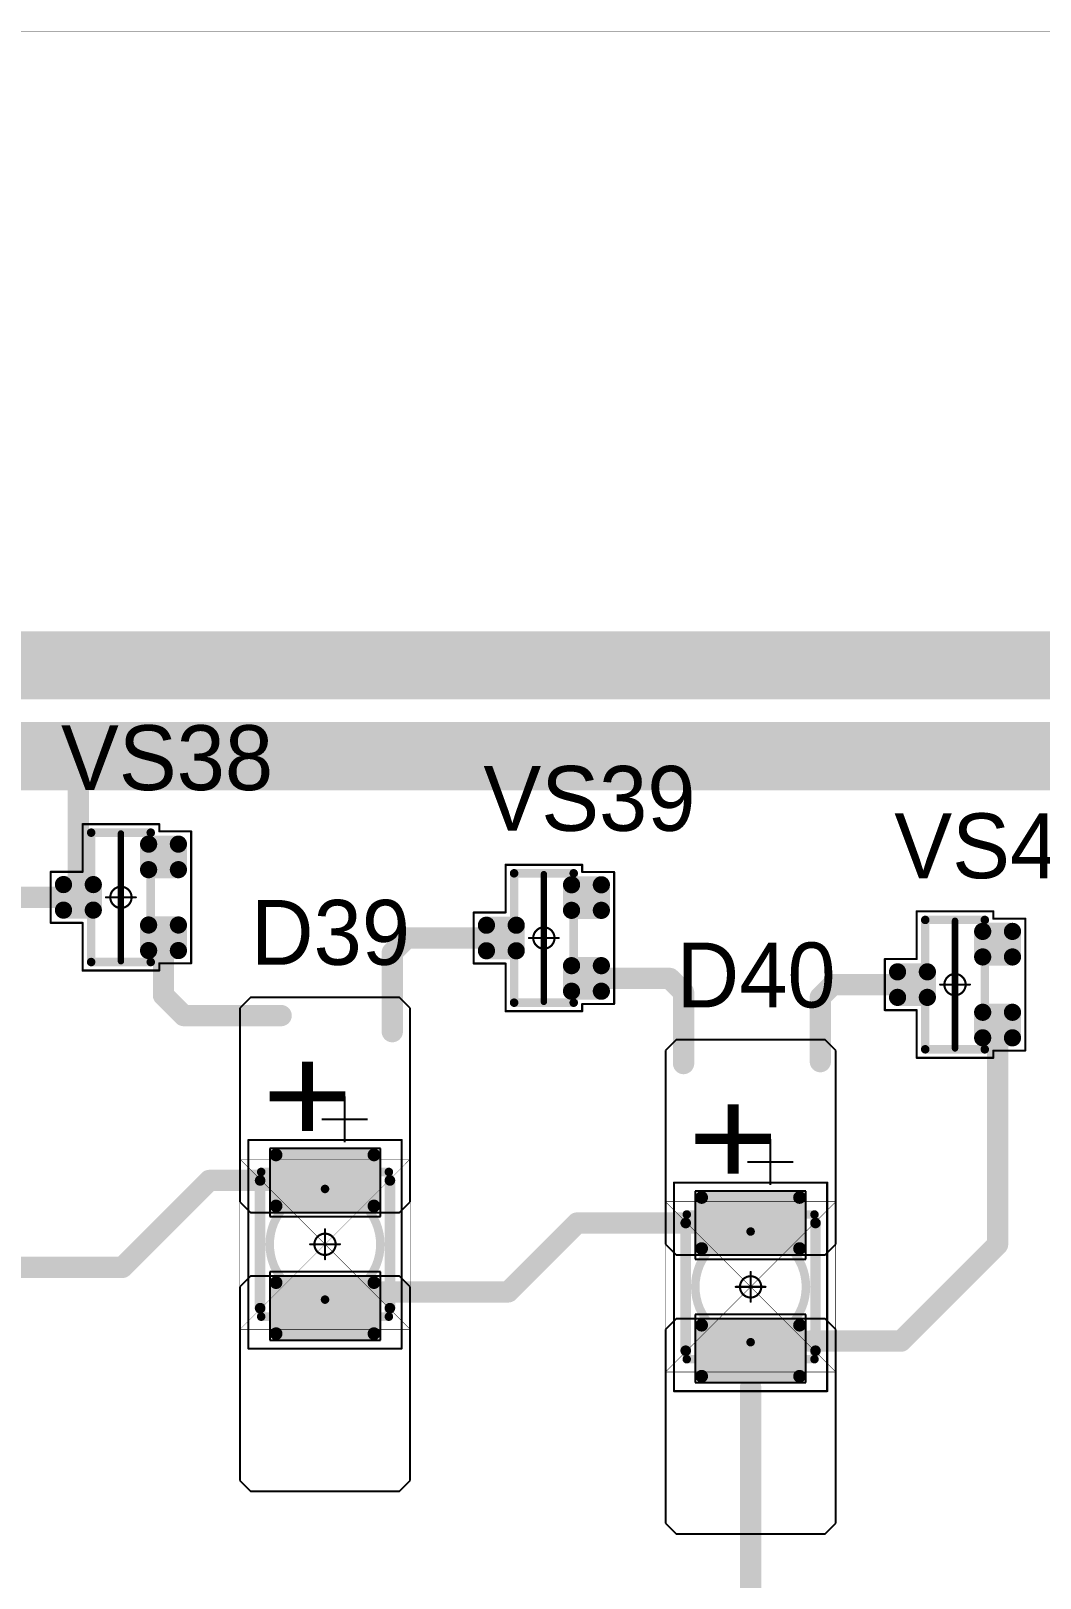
# Model space of a CAD drawing. Header units: millimetres. Extents: x 0 to 1769, y 431 to 1001.
# Drawn here: x 1472.53 to 1496.24, y 584.69 to 621.03 of the extents above; entities that cross this region are included whole.
import ezdxf

# ---------------------------------------------------------------- set-up
doc = ezdxf.new("R2010")
doc.units = ezdxf.units.MM
for name, color, linetype in [('Mechanical13', 56, 'Continuous'), ('Mechanical15', 56, 'Continuous'), ('Mechanical3', 76, 'Continuous'), ('Mechanical9', 56, 'Continuous'), ('TopLayer', 1, 'Continuous'), ('TopOverlay', 2, 'Continuous'), ('TopPaste', 8, 'Continuous'), ('TopSolder', 216, 'Continuous')]:
    doc.layers.add(name, color=color, linetype=linetype)

# ---------------------------------------------------------------- blocks, each defined once
blk = doc.blocks.new('SOT23_99')
at = {"layer": 'Mechanical13', "const_width": 0.2}
for points in [[(-0.7, 1.52), (-0.7, -1.52)], [(0.7, 1.52), (-0.7, 1.52)], [(0.7, 1.52), (0.7, -1.52)], [(0.7, -1.52), (-0.7, -1.52)]]:
    blk.add_lwpolyline(points, dxfattribs=at)
at = {"layer": 'Mechanical13', "const_width": 0.1}
for points in [[(-0.75, 1.52, 1), (-0.65, 1.52, 1)], [(-0.75, 1.52, 1), (-0.65, 1.52, 1)], [(0.65, 1.52, 1), (0.75, 1.52, 1)], [(0.65, 1.52, 1), (0.75, 1.52, 1)], [(-0.75, -1.52, 1), (-0.65, -1.52, 1)], [(-0.75, -1.52, 1), (-0.65, -1.52, 1)], [(0.65, -1.52, 1), (0.75, -1.52, 1)], [(0.65, -1.52, 1), (0.75, -1.52, 1)]]:
    blk.add_lwpolyline(points, format="xyb", close=True, dxfattribs=at)
at = {"layer": 'Mechanical15', "const_width": 0.05}
for points in [[(-0.9, 1.55), (-1.65, 1.55)], [(-1.65, 1.55), (-1.65, -1.55)], [(0.9, 1.72), (-0.9, 1.72)], [(-0.9, 1.72), (-0.9, 1.55)], [(0.9, 1.72), (0.9, 0.6)], [(0, 0.35), (0, -0.35)], [(1.65, 0.6), (0.9, 0.6)], [(1.65, 0.6), (1.65, -0.6)], [(0.35, 0), (-0.35, 0)], [(0.9, -0.6), (0.9, -1.72)], [(1.65, -0.6), (0.9, -0.6)], [(-0.9, -1.55), (-1.65, -1.55)], [(-0.9, -1.55), (-0.9, -1.72)], [(0.9, -1.72), (-0.9, -1.72)]]:
    blk.add_lwpolyline(points, dxfattribs=at)
at = {"layer": 'Mechanical15'}
for points, const_width in [([(-1.662, 1.55, 1), (-1.637, 1.55, 1)], 0.025), ([(-1.662, 1.55, 1), (-1.637, 1.55, 1)], 0.025), ([(-0.913, 1.72, 1), (-0.888, 1.72, 1)], 0.025), ([(-0.913, 1.72, 1), (-0.888, 1.72, 1)], 0.025), ([(-0.913, 1.55, 1), (-0.888, 1.55, 1)], 0.025), ([(-0.913, 1.55, 1), (-0.888, 1.55, 1)], 0.025), ([(0.888, 1.72, 1), (0.913, 1.72, 1)], 0.025), ([(0.888, 1.72, 1), (0.913, 1.72, 1)], 0.025), ([(-0.012, 0.35, 1), (0.012, 0.35, 1)], 0.025), ([(0.888, 0.6, 1), (0.913, 0.6, 1)], 0.025), ([(0.888, 0.6, 1), (0.913, 0.6, 1)], 0.025), ([(1.637, 0.6, 1), (1.662, 0.6, 1)], 0.025), ([(1.637, 0.6, 1), (1.662, 0.6, 1)], 0.025), ([(-0.362, 0, 1), (-0.337, 0, 1)], 0.025), ([(0.25, 0, 1), (-0.25, 0, 1)], 0.05), ([(-0.262, 0, 1), (-0.238, 0, 1)], 0.025), ([(0.238, 0, 1), (0.262, 0, 1)], 0.025), ([(0.337, 0, 1), (0.362, 0, 1)], 0.025), ([(-0.012, -0.35, 1), (0.012, -0.35, 1)], 0.025), ([(0.888, -0.6, 1), (0.913, -0.6, 1)], 0.025), ([(0.888, -0.6, 1), (0.913, -0.6, 1)], 0.025), ([(1.637, -0.6, 1), (1.662, -0.6, 1)], 0.025), ([(1.637, -0.6, 1), (1.662, -0.6, 1)], 0.025), ([(-1.662, -1.55, 1), (-1.637, -1.55, 1)], 0.025), ([(-1.662, -1.55, 1), (-1.637, -1.55, 1)], 0.025), ([(-0.913, -1.55, 1), (-0.888, -1.55, 1)], 0.025), ([(-0.913, -1.55, 1), (-0.888, -1.55, 1)], 0.025), ([(-0.913, -1.72, 1), (-0.888, -1.72, 1)], 0.025), ([(-0.913, -1.72, 1), (-0.888, -1.72, 1)], 0.025), ([(0.888, -1.72, 1), (0.913, -1.72, 1)], 0.025), ([(0.888, -1.72, 1), (0.913, -1.72, 1)], 0.025)]:
    blk.add_lwpolyline(points, format="xyb", close=True, dxfattribs=dict(at, const_width=const_width))
at = {"layer": 'TopLayer', "const_width": 0.1}
for points in [[(-1.4, 1.25, 1), (-1.3, 1.25, 1)], [(-0.7, 1.25, 1), (-0.6, 1.25, 1)], [(-1.4, 0.65, 1), (-1.3, 0.65, 1)], [(-0.7, 0.65, 1), (-0.6, 0.65, 1)], [(0.6, 0.3, 1), (0.7, 0.3, 1)], [(1.3, 0.3, 1), (1.4, 0.3, 1)], [(0.6, -0.3, 1), (0.7, -0.3, 1)], [(1.3, -0.3, 1), (1.4, -0.3, 1)], [(-1.4, -0.65, 1), (-1.3, -0.65, 1)], [(-0.7, -0.65, 1), (-0.6, -0.65, 1)], [(-1.4, -1.25, 1), (-1.3, -1.25, 1)], [(-0.7, -1.25, 1), (-0.6, -1.25, 1)]]:
    blk.add_lwpolyline(points, format="xyb", close=True, dxfattribs=at)
at = {"layer": 'TopLayer'}
for points in [[(-1.45, 1.25), (-1.45, 0.65), (-0.55, 1.25), (-0.55, 0.65)], [(-1.35, 1.35), (-1.35, 0.55), (-0.65, 1.35), (-0.65, 0.55)], [(0.65, 0.4), (0.65, -0.4), (1.35, 0.4), (1.35, -0.4)], [(0.55, 0.3), (0.55, -0.3), (1.45, 0.3), (1.45, -0.3)], [(-1.45, -0.65), (-1.45, -1.25), (-0.55, -0.65), (-0.55, -1.25)], [(-1.35, -0.55), (-1.35, -1.35), (-0.65, -0.55), (-0.65, -1.35)]]:
    blk.add_solid(points, dxfattribs=at)
at = {"layer": 'TopOverlay', "const_width": 0.15}
blk.add_lwpolyline([(0, 1.5), (0, -1.5)], dxfattribs=at)
at = {"layer": 'TopOverlay', "const_width": 0.075}
for points in [[(-0.038, 1.5, 1), (0.038, 1.5, 1)], [(-0.038, -1.5, 1), (0.038, -1.5, 1)]]:
    blk.add_lwpolyline(points, format="xyb", close=True, dxfattribs=at)
at = {"layer": 'TopPaste', "const_width": 0.075}
for points in [[(-1.387, 1.25, 1), (-1.313, 1.25, 1)], [(-0.687, 1.25, 1), (-0.613, 1.25, 1)], [(-1.387, 0.65, 1), (-1.313, 0.65, 1)], [(-0.687, 0.65, 1), (-0.613, 0.65, 1)], [(0.613, 0.3, 1), (0.687, 0.3, 1)], [(1.313, 0.3, 1), (1.387, 0.3, 1)], [(0.613, -0.3, 1), (0.687, -0.3, 1)], [(1.313, -0.3, 1), (1.387, -0.3, 1)], [(-1.387, -0.65, 1), (-1.313, -0.65, 1)], [(-0.687, -0.65, 1), (-0.613, -0.65, 1)], [(-1.387, -1.25, 1), (-1.313, -1.25, 1)], [(-0.687, -1.25, 1), (-0.613, -1.25, 1)]]:
    blk.add_lwpolyline(points, format="xyb", close=True, dxfattribs=at)
at = {"layer": 'TopPaste'}
for points in [[(-1.425, 1.25), (-1.425, 0.65), (-0.575, 1.25), (-0.575, 0.65)], [(-1.35, 1.325), (-1.35, 0.575), (-0.65, 1.325), (-0.65, 0.575)], [(0.65, 0.375), (0.65, -0.375), (1.35, 0.375), (1.35, -0.375)], [(0.575, 0.3), (0.575, -0.3), (1.425, 0.3), (1.425, -0.3)], [(-1.425, -0.65), (-1.425, -1.25), (-0.575, -0.65), (-0.575, -1.25)], [(-1.35, -0.575), (-1.35, -1.325), (-0.65, -0.575), (-0.65, -1.325)]]:
    blk.add_solid(points, dxfattribs=at)
at = {"layer": 'TopSolder', "const_width": 0.202}
for points in [[(-1.451, 1.25, 1), (-1.249, 1.25, 1)], [(-0.751, 1.25, 1), (-0.549, 1.25, 1)], [(-1.451, 0.65, 1), (-1.249, 0.65, 1)], [(-0.751, 0.65, 1), (-0.549, 0.65, 1)], [(0.549, 0.3, 1), (0.751, 0.3, 1)], [(1.249, 0.3, 1), (1.451, 0.3, 1)], [(0.549, -0.3, 1), (0.751, -0.3, 1)], [(1.249, -0.3, 1), (1.451, -0.3, 1)], [(-1.451, -0.65, 1), (-1.249, -0.65, 1)], [(-0.751, -0.65, 1), (-0.549, -0.65, 1)], [(-1.451, -1.25, 1), (-1.249, -1.25, 1)], [(-0.751, -1.25, 1), (-0.549, -1.25, 1)]]:
    blk.add_lwpolyline(points, format="xyb", close=True, dxfattribs=at)
at = {"layer": 'TopSolder'}
for points in [[(-1.552, 1.25), (-1.552, 0.65), (-0.448, 1.25), (-0.448, 0.65)], [(-1.35, 1.452), (-1.35, 0.448), (-0.65, 1.452), (-0.65, 0.448)], [(0.65, 0.502), (0.65, -0.502), (1.35, 0.502), (1.35, -0.502)], [(0.448, 0.3), (0.448, -0.3), (1.552, 0.3), (1.552, -0.3)], [(-1.552, -0.65), (-1.552, -1.25), (-0.448, -0.65), (-0.448, -1.25)], [(-1.35, -0.448), (-1.35, -1.452), (-0.65, -0.448), (-0.65, -1.452)]]:
    blk.add_solid(points, dxfattribs=at)
blk = doc.blocks.new('SOT23_100')
at = {"layer": 'Mechanical13', "const_width": 0.2}
for points in [[(-0.7, 1.52), (-0.7, -1.52)], [(0.7, 1.52), (-0.7, 1.52)], [(0.7, 1.52), (0.7, -1.52)], [(0.7, -1.52), (-0.7, -1.52)]]:
    blk.add_lwpolyline(points, dxfattribs=at)
at = {"layer": 'Mechanical13', "const_width": 0.1}
for points in [[(-0.75, 1.52, 1), (-0.65, 1.52, 1)], [(-0.75, 1.52, 1), (-0.65, 1.52, 1)], [(0.65, 1.52, 1), (0.75, 1.52, 1)], [(0.65, 1.52, 1), (0.75, 1.52, 1)], [(-0.75, -1.52, 1), (-0.65, -1.52, 1)], [(-0.75, -1.52, 1), (-0.65, -1.52, 1)], [(0.65, -1.52, 1), (0.75, -1.52, 1)], [(0.65, -1.52, 1), (0.75, -1.52, 1)]]:
    blk.add_lwpolyline(points, format="xyb", close=True, dxfattribs=at)
at = {"layer": 'Mechanical15', "const_width": 0.05}
for points in [[(-0.9, 1.55), (-1.65, 1.55)], [(-1.65, 1.55), (-1.65, -1.55)], [(0.9, 1.72), (-0.9, 1.72)], [(-0.9, 1.72), (-0.9, 1.55)], [(0.9, 1.72), (0.9, 0.6)], [(0, 0.35), (0, -0.35)], [(1.65, 0.6), (0.9, 0.6)], [(1.65, 0.6), (1.65, -0.6)], [(0.35, 0), (-0.35, 0)], [(0.9, -0.6), (0.9, -1.72)], [(1.65, -0.6), (0.9, -0.6)], [(-0.9, -1.55), (-1.65, -1.55)], [(-0.9, -1.55), (-0.9, -1.72)], [(0.9, -1.72), (-0.9, -1.72)]]:
    blk.add_lwpolyline(points, dxfattribs=at)
at = {"layer": 'Mechanical15'}
for points, const_width in [([(-1.662, 1.55, 1), (-1.637, 1.55, 1)], 0.025), ([(-1.662, 1.55, 1), (-1.637, 1.55, 1)], 0.025), ([(-0.913, 1.72, 1), (-0.888, 1.72, 1)], 0.025), ([(-0.913, 1.72, 1), (-0.888, 1.72, 1)], 0.025), ([(-0.913, 1.55, 1), (-0.888, 1.55, 1)], 0.025), ([(-0.913, 1.55, 1), (-0.888, 1.55, 1)], 0.025), ([(0.888, 1.72, 1), (0.913, 1.72, 1)], 0.025), ([(0.888, 1.72, 1), (0.913, 1.72, 1)], 0.025), ([(-0.012, 0.35, 1), (0.012, 0.35, 1)], 0.025), ([(0.888, 0.6, 1), (0.913, 0.6, 1)], 0.025), ([(0.888, 0.6, 1), (0.913, 0.6, 1)], 0.025), ([(1.637, 0.6, 1), (1.662, 0.6, 1)], 0.025), ([(1.637, 0.6, 1), (1.662, 0.6, 1)], 0.025), ([(-0.362, 0, 1), (-0.337, 0, 1)], 0.025), ([(0.25, 0, 1), (-0.25, 0, 1)], 0.05), ([(-0.262, 0, 1), (-0.238, 0, 1)], 0.025), ([(0.238, 0, 1), (0.262, 0, 1)], 0.025), ([(0.337, 0, 1), (0.362, 0, 1)], 0.025), ([(-0.012, -0.35, 1), (0.012, -0.35, 1)], 0.025), ([(0.888, -0.6, 1), (0.913, -0.6, 1)], 0.025), ([(0.888, -0.6, 1), (0.913, -0.6, 1)], 0.025), ([(1.637, -0.6, 1), (1.662, -0.6, 1)], 0.025), ([(1.637, -0.6, 1), (1.662, -0.6, 1)], 0.025), ([(-1.662, -1.55, 1), (-1.637, -1.55, 1)], 0.025), ([(-1.662, -1.55, 1), (-1.637, -1.55, 1)], 0.025), ([(-0.913, -1.55, 1), (-0.888, -1.55, 1)], 0.025), ([(-0.913, -1.55, 1), (-0.888, -1.55, 1)], 0.025), ([(-0.913, -1.72, 1), (-0.888, -1.72, 1)], 0.025), ([(-0.913, -1.72, 1), (-0.888, -1.72, 1)], 0.025), ([(0.888, -1.72, 1), (0.913, -1.72, 1)], 0.025), ([(0.888, -1.72, 1), (0.913, -1.72, 1)], 0.025)]:
    blk.add_lwpolyline(points, format="xyb", close=True, dxfattribs=dict(at, const_width=const_width))
at = {"layer": 'TopLayer', "const_width": 0.1}
for points in [[(-1.4, 1.25, 1), (-1.3, 1.25, 1)], [(-0.7, 1.25, 1), (-0.6, 1.25, 1)], [(-1.4, 0.65, 1), (-1.3, 0.65, 1)], [(-0.7, 0.65, 1), (-0.6, 0.65, 1)], [(0.6, 0.3, 1), (0.7, 0.3, 1)], [(1.3, 0.3, 1), (1.4, 0.3, 1)], [(0.6, -0.3, 1), (0.7, -0.3, 1)], [(1.3, -0.3, 1), (1.4, -0.3, 1)], [(-1.4, -0.65, 1), (-1.3, -0.65, 1)], [(-0.7, -0.65, 1), (-0.6, -0.65, 1)], [(-1.4, -1.25, 1), (-1.3, -1.25, 1)], [(-0.7, -1.25, 1), (-0.6, -1.25, 1)]]:
    blk.add_lwpolyline(points, format="xyb", close=True, dxfattribs=at)
at = {"layer": 'TopLayer'}
for points in [[(-1.45, 1.25), (-1.45, 0.65), (-0.55, 1.25), (-0.55, 0.65)], [(-1.35, 1.35), (-1.35, 0.55), (-0.65, 1.35), (-0.65, 0.55)], [(0.65, 0.4), (0.65, -0.4), (1.35, 0.4), (1.35, -0.4)], [(0.55, 0.3), (0.55, -0.3), (1.45, 0.3), (1.45, -0.3)], [(-1.45, -0.65), (-1.45, -1.25), (-0.55, -0.65), (-0.55, -1.25)], [(-1.35, -0.55), (-1.35, -1.35), (-0.65, -0.55), (-0.65, -1.35)]]:
    blk.add_solid(points, dxfattribs=at)
at = {"layer": 'TopOverlay', "const_width": 0.15}
blk.add_lwpolyline([(0, 1.5), (0, -1.5)], dxfattribs=at)
at = {"layer": 'TopOverlay', "const_width": 0.075}
for points in [[(-0.038, 1.5, 1), (0.038, 1.5, 1)], [(-0.038, -1.5, 1), (0.038, -1.5, 1)]]:
    blk.add_lwpolyline(points, format="xyb", close=True, dxfattribs=at)
at = {"layer": 'TopPaste', "const_width": 0.075}
for points in [[(-1.387, 1.25, 1), (-1.313, 1.25, 1)], [(-0.687, 1.25, 1), (-0.613, 1.25, 1)], [(-1.387, 0.65, 1), (-1.313, 0.65, 1)], [(-0.687, 0.65, 1), (-0.613, 0.65, 1)], [(0.613, 0.3, 1), (0.687, 0.3, 1)], [(1.313, 0.3, 1), (1.387, 0.3, 1)], [(0.613, -0.3, 1), (0.687, -0.3, 1)], [(1.313, -0.3, 1), (1.387, -0.3, 1)], [(-1.387, -0.65, 1), (-1.313, -0.65, 1)], [(-0.687, -0.65, 1), (-0.613, -0.65, 1)], [(-1.387, -1.25, 1), (-1.313, -1.25, 1)], [(-0.687, -1.25, 1), (-0.613, -1.25, 1)]]:
    blk.add_lwpolyline(points, format="xyb", close=True, dxfattribs=at)
at = {"layer": 'TopPaste'}
for points in [[(-1.425, 1.25), (-1.425, 0.65), (-0.575, 1.25), (-0.575, 0.65)], [(-1.35, 1.325), (-1.35, 0.575), (-0.65, 1.325), (-0.65, 0.575)], [(0.65, 0.375), (0.65, -0.375), (1.35, 0.375), (1.35, -0.375)], [(0.575, 0.3), (0.575, -0.3), (1.425, 0.3), (1.425, -0.3)], [(-1.425, -0.65), (-1.425, -1.25), (-0.575, -0.65), (-0.575, -1.25)], [(-1.35, -0.575), (-1.35, -1.325), (-0.65, -0.575), (-0.65, -1.325)]]:
    blk.add_solid(points, dxfattribs=at)
at = {"layer": 'TopSolder', "const_width": 0.202}
for points in [[(-1.451, 1.25, 1), (-1.249, 1.25, 1)], [(-0.751, 1.25, 1), (-0.549, 1.25, 1)], [(-1.451, 0.65, 1), (-1.249, 0.65, 1)], [(-0.751, 0.65, 1), (-0.549, 0.65, 1)], [(0.549, 0.3, 1), (0.751, 0.3, 1)], [(1.249, 0.3, 1), (1.451, 0.3, 1)], [(0.549, -0.3, 1), (0.751, -0.3, 1)], [(1.249, -0.3, 1), (1.451, -0.3, 1)], [(-1.451, -0.65, 1), (-1.249, -0.65, 1)], [(-0.751, -0.65, 1), (-0.549, -0.65, 1)], [(-1.451, -1.25, 1), (-1.249, -1.25, 1)], [(-0.751, -1.25, 1), (-0.549, -1.25, 1)]]:
    blk.add_lwpolyline(points, format="xyb", close=True, dxfattribs=at)
at = {"layer": 'TopSolder'}
for points in [[(-1.552, 1.25), (-1.552, 0.65), (-0.448, 1.25), (-0.448, 0.65)], [(-1.35, 1.452), (-1.35, 0.448), (-0.65, 1.452), (-0.65, 0.448)], [(0.65, 0.502), (0.65, -0.502), (1.35, 0.502), (1.35, -0.502)], [(0.448, 0.3), (0.448, -0.3), (1.552, 0.3), (1.552, -0.3)], [(-1.552, -0.65), (-1.552, -1.25), (-0.448, -0.65), (-0.448, -1.25)], [(-1.35, -0.448), (-1.35, -1.452), (-0.65, -0.448), (-0.65, -1.452)]]:
    blk.add_solid(points, dxfattribs=at)
blk = doc.blocks.new('SOT23_101')
at = {"layer": 'Mechanical13', "const_width": 0.2}
for points in [[(-0.7, 1.52), (-0.7, -1.52)], [(0.7, 1.52), (-0.7, 1.52)], [(0.7, 1.52), (0.7, -1.52)], [(0.7, -1.52), (-0.7, -1.52)]]:
    blk.add_lwpolyline(points, dxfattribs=at)
at = {"layer": 'Mechanical13', "const_width": 0.1}
for points in [[(-0.75, 1.52, 1), (-0.65, 1.52, 1)], [(-0.75, 1.52, 1), (-0.65, 1.52, 1)], [(0.65, 1.52, 1), (0.75, 1.52, 1)], [(0.65, 1.52, 1), (0.75, 1.52, 1)], [(-0.75, -1.52, 1), (-0.65, -1.52, 1)], [(-0.75, -1.52, 1), (-0.65, -1.52, 1)], [(0.65, -1.52, 1), (0.75, -1.52, 1)], [(0.65, -1.52, 1), (0.75, -1.52, 1)]]:
    blk.add_lwpolyline(points, format="xyb", close=True, dxfattribs=at)
at = {"layer": 'Mechanical15', "const_width": 0.05}
for points in [[(-0.9, 1.55), (-1.65, 1.55)], [(-1.65, 1.55), (-1.65, -1.55)], [(0.9, 1.72), (-0.9, 1.72)], [(-0.9, 1.72), (-0.9, 1.55)], [(0.9, 1.72), (0.9, 0.6)], [(0, 0.35), (0, -0.35)], [(1.65, 0.6), (0.9, 0.6)], [(1.65, 0.6), (1.65, -0.6)], [(0.35, 0), (-0.35, 0)], [(0.9, -0.6), (0.9, -1.72)], [(1.65, -0.6), (0.9, -0.6)], [(-0.9, -1.55), (-1.65, -1.55)], [(-0.9, -1.55), (-0.9, -1.72)], [(0.9, -1.72), (-0.9, -1.72)]]:
    blk.add_lwpolyline(points, dxfattribs=at)
at = {"layer": 'Mechanical15'}
for points, const_width in [([(-1.662, 1.55, 1), (-1.637, 1.55, 1)], 0.025), ([(-1.662, 1.55, 1), (-1.637, 1.55, 1)], 0.025), ([(-0.913, 1.72, 1), (-0.888, 1.72, 1)], 0.025), ([(-0.913, 1.72, 1), (-0.888, 1.72, 1)], 0.025), ([(-0.913, 1.55, 1), (-0.888, 1.55, 1)], 0.025), ([(-0.913, 1.55, 1), (-0.888, 1.55, 1)], 0.025), ([(0.888, 1.72, 1), (0.913, 1.72, 1)], 0.025), ([(0.888, 1.72, 1), (0.913, 1.72, 1)], 0.025), ([(-0.012, 0.35, 1), (0.012, 0.35, 1)], 0.025), ([(0.888, 0.6, 1), (0.913, 0.6, 1)], 0.025), ([(0.888, 0.6, 1), (0.913, 0.6, 1)], 0.025), ([(1.637, 0.6, 1), (1.662, 0.6, 1)], 0.025), ([(1.637, 0.6, 1), (1.662, 0.6, 1)], 0.025), ([(-0.362, 0, 1), (-0.337, 0, 1)], 0.025), ([(0.25, 0, 1), (-0.25, 0, 1)], 0.05), ([(-0.262, 0, 1), (-0.238, 0, 1)], 0.025), ([(0.238, 0, 1), (0.262, 0, 1)], 0.025), ([(0.337, 0, 1), (0.362, 0, 1)], 0.025), ([(-0.012, -0.35, 1), (0.012, -0.35, 1)], 0.025), ([(0.888, -0.6, 1), (0.913, -0.6, 1)], 0.025), ([(0.888, -0.6, 1), (0.913, -0.6, 1)], 0.025), ([(1.637, -0.6, 1), (1.662, -0.6, 1)], 0.025), ([(1.637, -0.6, 1), (1.662, -0.6, 1)], 0.025), ([(-1.662, -1.55, 1), (-1.637, -1.55, 1)], 0.025), ([(-1.662, -1.55, 1), (-1.637, -1.55, 1)], 0.025), ([(-0.913, -1.55, 1), (-0.888, -1.55, 1)], 0.025), ([(-0.913, -1.55, 1), (-0.888, -1.55, 1)], 0.025), ([(-0.913, -1.72, 1), (-0.888, -1.72, 1)], 0.025), ([(-0.913, -1.72, 1), (-0.888, -1.72, 1)], 0.025), ([(0.888, -1.72, 1), (0.913, -1.72, 1)], 0.025), ([(0.888, -1.72, 1), (0.913, -1.72, 1)], 0.025)]:
    blk.add_lwpolyline(points, format="xyb", close=True, dxfattribs=dict(at, const_width=const_width))
at = {"layer": 'TopLayer', "const_width": 0.1}
for points in [[(-1.4, 1.25, 1), (-1.3, 1.25, 1)], [(-0.7, 1.25, 1), (-0.6, 1.25, 1)], [(-1.4, 0.65, 1), (-1.3, 0.65, 1)], [(-0.7, 0.65, 1), (-0.6, 0.65, 1)], [(0.6, 0.3, 1), (0.7, 0.3, 1)], [(1.3, 0.3, 1), (1.4, 0.3, 1)], [(0.6, -0.3, 1), (0.7, -0.3, 1)], [(1.3, -0.3, 1), (1.4, -0.3, 1)], [(-1.4, -0.65, 1), (-1.3, -0.65, 1)], [(-0.7, -0.65, 1), (-0.6, -0.65, 1)], [(-1.4, -1.25, 1), (-1.3, -1.25, 1)], [(-0.7, -1.25, 1), (-0.6, -1.25, 1)]]:
    blk.add_lwpolyline(points, format="xyb", close=True, dxfattribs=at)
at = {"layer": 'TopLayer'}
for points in [[(-1.45, 1.25), (-1.45, 0.65), (-0.55, 1.25), (-0.55, 0.65)], [(-1.35, 1.35), (-1.35, 0.55), (-0.65, 1.35), (-0.65, 0.55)], [(0.65, 0.4), (0.65, -0.4), (1.35, 0.4), (1.35, -0.4)], [(0.55, 0.3), (0.55, -0.3), (1.45, 0.3), (1.45, -0.3)], [(-1.45, -0.65), (-1.45, -1.25), (-0.55, -0.65), (-0.55, -1.25)], [(-1.35, -0.55), (-1.35, -1.35), (-0.65, -0.55), (-0.65, -1.35)]]:
    blk.add_solid(points, dxfattribs=at)
at = {"layer": 'TopOverlay', "const_width": 0.15}
blk.add_lwpolyline([(0, 1.5), (0, -1.5)], dxfattribs=at)
at = {"layer": 'TopOverlay', "const_width": 0.075}
for points in [[(-0.038, 1.5, 1), (0.038, 1.5, 1)], [(-0.038, -1.5, 1), (0.038, -1.5, 1)]]:
    blk.add_lwpolyline(points, format="xyb", close=True, dxfattribs=at)
at = {"layer": 'TopPaste', "const_width": 0.075}
for points in [[(-1.387, 1.25, 1), (-1.313, 1.25, 1)], [(-0.687, 1.25, 1), (-0.613, 1.25, 1)], [(-1.387, 0.65, 1), (-1.313, 0.65, 1)], [(-0.687, 0.65, 1), (-0.613, 0.65, 1)], [(0.613, 0.3, 1), (0.687, 0.3, 1)], [(1.313, 0.3, 1), (1.387, 0.3, 1)], [(0.613, -0.3, 1), (0.687, -0.3, 1)], [(1.313, -0.3, 1), (1.387, -0.3, 1)], [(-1.387, -0.65, 1), (-1.313, -0.65, 1)], [(-0.687, -0.65, 1), (-0.613, -0.65, 1)], [(-1.387, -1.25, 1), (-1.313, -1.25, 1)], [(-0.687, -1.25, 1), (-0.613, -1.25, 1)]]:
    blk.add_lwpolyline(points, format="xyb", close=True, dxfattribs=at)
at = {"layer": 'TopPaste'}
for points in [[(-1.425, 1.25), (-1.425, 0.65), (-0.575, 1.25), (-0.575, 0.65)], [(-1.35, 1.325), (-1.35, 0.575), (-0.65, 1.325), (-0.65, 0.575)], [(0.65, 0.375), (0.65, -0.375), (1.35, 0.375), (1.35, -0.375)], [(0.575, 0.3), (0.575, -0.3), (1.425, 0.3), (1.425, -0.3)], [(-1.425, -0.65), (-1.425, -1.25), (-0.575, -0.65), (-0.575, -1.25)], [(-1.35, -0.575), (-1.35, -1.325), (-0.65, -0.575), (-0.65, -1.325)]]:
    blk.add_solid(points, dxfattribs=at)
at = {"layer": 'TopSolder', "const_width": 0.202}
for points in [[(-1.451, 1.25, 1), (-1.249, 1.25, 1)], [(-0.751, 1.25, 1), (-0.549, 1.25, 1)], [(-1.451, 0.65, 1), (-1.249, 0.65, 1)], [(-0.751, 0.65, 1), (-0.549, 0.65, 1)], [(0.549, 0.3, 1), (0.751, 0.3, 1)], [(1.249, 0.3, 1), (1.451, 0.3, 1)], [(0.549, -0.3, 1), (0.751, -0.3, 1)], [(1.249, -0.3, 1), (1.451, -0.3, 1)], [(-1.451, -0.65, 1), (-1.249, -0.65, 1)], [(-0.751, -0.65, 1), (-0.549, -0.65, 1)], [(-1.451, -1.25, 1), (-1.249, -1.25, 1)], [(-0.751, -1.25, 1), (-0.549, -1.25, 1)]]:
    blk.add_lwpolyline(points, format="xyb", close=True, dxfattribs=at)
at = {"layer": 'TopSolder'}
for points in [[(-1.552, 1.25), (-1.552, 0.65), (-0.448, 1.25), (-0.448, 0.65)], [(-1.35, 1.452), (-1.35, 0.448), (-0.65, 1.452), (-0.65, 0.448)], [(0.65, 0.502), (0.65, -0.502), (1.35, 0.502), (1.35, -0.502)], [(0.448, 0.3), (0.448, -0.3), (1.552, 0.3), (1.552, -0.3)], [(-1.552, -0.65), (-1.552, -1.25), (-0.448, -0.65), (-0.448, -1.25)], [(-1.35, -0.448), (-1.35, -1.452), (-0.65, -0.448), (-0.65, -1.452)]]:
    blk.add_solid(points, dxfattribs=at)
blk = doc.blocks.new('T66G_287')
at = {"layer": 'Mechanical13'}
for p, q in [((2.936, 0.071), (2.936, -1)), ((2.4, -0.464), (3.471, -0.464))]:
    blk.add_line(p, q, dxfattribs=at)
at = {"layer": 'Mechanical13', "const_width": 0.2}
for points in [[(-1.7, 1.5), (1.7, 1.5)], [(-1.7, 1.5), (-1.7, -1.5)], [(1.7, 1.5), (1.7, -1.5)], [(-1.7, -1.5), (1.7, -1.5)]]:
    blk.add_lwpolyline(points, dxfattribs=at)
at = {"layer": 'Mechanical13'}
for points, const_width in [([(-1.75, 1.5, 1), (-1.65, 1.5, 1)], 0.1), ([(-1.75, 1.5, 1), (-1.65, 1.5, 1)], 0.1), ([(1.65, 1.5, 1), (1.75, 1.5, 1)], 0.1), ([(1.65, 1.5, 1), (1.75, 1.5, 1)], 0.1), ([(1.3, 0, 1), (-1.3, 0, 1)], 0.2), ([(-1.35, 0, 1), (-1.25, 0, 1)], 0.1), ([(1.25, 0, 1), (1.35, 0, 1)], 0.1), ([(-1.75, -1.5, 1), (-1.65, -1.5, 1)], 0.1), ([(-1.75, -1.5, 1), (-1.65, -1.5, 1)], 0.1), ([(1.65, -1.5, 1), (1.75, -1.5, 1)], 0.1), ([(1.65, -1.5, 1), (1.75, -1.5, 1)], 0.1)]:
    blk.add_lwpolyline(points, format="xyb", close=True, dxfattribs=dict(at, const_width=const_width))
at = {"layer": 'Mechanical15', "const_width": 0.05}
for points in [[(-2.45, 1.8), (-2.45, -1.8)], [(-2.45, 1.8), (2.45, 1.8)], [(2.45, 1.8), (2.45, -1.8)], [(0, 0.35), (0, -0.35)], [(-0.35, 0), (0.35, 0)], [(-2.45, -1.8), (2.45, -1.8)]]:
    blk.add_lwpolyline(points, dxfattribs=at)
at = {"layer": 'Mechanical15'}
for points, const_width in [([(-2.462, 1.8, 1), (-2.438, 1.8, 1)], 0.025), ([(-2.462, 1.8, 1), (-2.438, 1.8, 1)], 0.025), ([(2.438, 1.8, 1), (2.462, 1.8, 1)], 0.025), ([(2.438, 1.8, 1), (2.462, 1.8, 1)], 0.025), ([(-0.012, 0.35, 1), (0.012, 0.35, 1)], 0.025), ([(-0.362, 0, 1), (-0.337, 0, 1)], 0.025), ([(0.25, 0, 1), (-0.25, 0, 1)], 0.05), ([(-0.262, 0, 1), (-0.238, 0, 1)], 0.025), ([(0.238, 0, 1), (0.262, 0, 1)], 0.025), ([(0.337, 0, 1), (0.362, 0, 1)], 0.025), ([(-0.012, -0.35, 1), (0.012, -0.35, 1)], 0.025), ([(-2.462, -1.8, 1), (-2.438, -1.8, 1)], 0.025), ([(-2.462, -1.8, 1), (-2.438, -1.8, 1)], 0.025), ([(2.438, -1.8, 1), (2.462, -1.8, 1)], 0.025), ([(2.438, -1.8, 1), (2.462, -1.8, 1)], 0.025)]:
    blk.add_lwpolyline(points, format="xyb", close=True, dxfattribs=dict(at, const_width=const_width))
at = {"layer": 'TopLayer'}
for p, q in [((-5.55, 2), (-5.8, 1.75)), ((-1, 2), (-5.55, 2)), ((-0.75, 1.75), (-1, 2)), ((1, 2), (0.75, 1.75)), ((5.55, 2), (1, 2)), ((5.8, 1.75), (5.55, 2)), ((-5.8, 1.75), (-5.8, -1.75)), ((-0.75, -1.75), (-0.75, 1.75)), ((0.75, 1.75), (0.75, -1.75)), ((5.8, -1.75), (5.8, 1.75)), ((-5.8, -1.75), (-5.55, -2)), ((-1, -2), (-0.75, -1.75)), ((0.75, -1.75), (1, -2)), ((5.55, -2), (5.8, -1.75)), ((-5.55, -2), (-1, -2)), ((1, -2), (5.55, -2))]:
    blk.add_line(p, q, dxfattribs=at)
at = {"layer": 'TopLayer', "const_width": 0.15}
for points in [[(-2.175, 1.15, 1), (-2.025, 1.15, 1)], [(-0.975, 1.15, 1), (-0.825, 1.15, 1)], [(0.825, 1.15, 1), (0.975, 1.15, 1)], [(2.025, 1.15, 1), (2.175, 1.15, 1)], [(-2.175, -1.15, 1), (-2.025, -1.15, 1)], [(-0.975, -1.15, 1), (-0.825, -1.15, 1)], [(0.825, -1.15, 1), (0.975, -1.15, 1)], [(2.025, -1.15, 1), (2.175, -1.15, 1)]]:
    blk.add_lwpolyline(points, format="xyb", close=True, dxfattribs=at)
at = {"layer": 'TopLayer'}
for points in [[(-0.75, 1.15), (-2.25, 1.15), (-0.75, -1.15), (-2.25, -1.15)], [(-0.9, 1.3), (-2.1, 1.3), (-0.9, -1.3), (-2.1, -1.3)], [(2.25, 1.15), (0.75, 1.15), (2.25, -1.15), (0.75, -1.15)], [(2.1, 1.3), (0.9, 1.3), (2.1, -1.3), (0.9, -1.3)]]:
    blk.add_solid(points, dxfattribs=at)
at = {"layer": 'TopOverlay', "const_width": 0.25}
for points in [[(-1.5, 1.525), (1.5, 1.525)], [(-1.5, -1.525), (1.5, -1.525)]]:
    blk.add_lwpolyline(points, dxfattribs=at)
at = {"layer": 'TopOverlay', "const_width": 0.125}
for points in [[(-1.562, 1.525, 1), (-1.438, 1.525, 1)], [(1.438, 1.525, 1), (1.562, 1.525, 1)], [(-1.562, -1.525, 1), (-1.438, -1.525, 1)], [(1.438, -1.525, 1), (1.562, -1.525, 1)]]:
    blk.add_lwpolyline(points, format="xyb", close=True, dxfattribs=at)
at = {"layer": 'TopPaste', "const_width": 0.125}
for points in [[(-2.163, 1.15, 1), (-2.038, 1.15, 1)], [(-0.963, 1.15, 1), (-0.838, 1.15, 1)], [(0.838, 1.15, 1), (0.963, 1.15, 1)], [(2.038, 1.15, 1), (2.163, 1.15, 1)], [(-2.163, -1.15, 1), (-2.038, -1.15, 1)], [(-0.963, -1.15, 1), (-0.838, -1.15, 1)], [(0.838, -1.15, 1), (0.963, -1.15, 1)], [(2.038, -1.15, 1), (2.163, -1.15, 1)]]:
    blk.add_lwpolyline(points, format="xyb", close=True, dxfattribs=at)
at = {"layer": 'TopPaste'}
for points in [[(-0.775, 1.15), (-2.225, 1.15), (-0.775, -1.15), (-2.225, -1.15)], [(-0.9, 1.275), (-2.1, 1.275), (-0.9, -1.275), (-2.1, -1.275)], [(2.225, 1.15), (0.775, 1.15), (2.225, -1.15), (0.775, -1.15)], [(2.1, 1.275), (0.9, 1.275), (2.1, -1.275), (0.9, -1.275)]]:
    blk.add_solid(points, dxfattribs=at)
at = {"layer": 'TopSolder'}
for p, q in [((-2.25, 1.3), (-2.25, -1.3)), ((-0.65, 1.3), (-2.25, 1.3)), ((-0.65, -1.3), (-0.65, 1.3)), ((0.65, 1.3), (0.65, -1.3)), ((2.25, 1.3), (0.65, 1.3)), ((2.25, -1.3), (2.25, 1.3)), ((-2.25, -1.3), (-0.65, -1.3)), ((0.65, -1.3), (2.25, -1.3))]:
    blk.add_line(p, q, dxfattribs=at)
at = {"layer": 'TopOverlay'}
blk.add_text('+', height=2.5, dxfattribs=at).set_placement((2.5, -0.8))
blk = doc.blocks.new('T66G_288')
at = {"layer": 'Mechanical13'}
for p, q in [((2.936, 0.071), (2.936, -1)), ((2.4, -0.464), (3.471, -0.464))]:
    blk.add_line(p, q, dxfattribs=at)
at = {"layer": 'Mechanical13', "const_width": 0.2}
for points in [[(-1.7, 1.5), (1.7, 1.5)], [(-1.7, 1.5), (-1.7, -1.5)], [(1.7, 1.5), (1.7, -1.5)], [(-1.7, -1.5), (1.7, -1.5)]]:
    blk.add_lwpolyline(points, dxfattribs=at)
at = {"layer": 'Mechanical13'}
for points, const_width in [([(-1.75, 1.5, 1), (-1.65, 1.5, 1)], 0.1), ([(-1.75, 1.5, 1), (-1.65, 1.5, 1)], 0.1), ([(1.65, 1.5, 1), (1.75, 1.5, 1)], 0.1), ([(1.65, 1.5, 1), (1.75, 1.5, 1)], 0.1), ([(1.3, 0, 1), (-1.3, 0, 1)], 0.2), ([(-1.35, 0, 1), (-1.25, 0, 1)], 0.1), ([(1.25, 0, 1), (1.35, 0, 1)], 0.1), ([(-1.75, -1.5, 1), (-1.65, -1.5, 1)], 0.1), ([(-1.75, -1.5, 1), (-1.65, -1.5, 1)], 0.1), ([(1.65, -1.5, 1), (1.75, -1.5, 1)], 0.1), ([(1.65, -1.5, 1), (1.75, -1.5, 1)], 0.1)]:
    blk.add_lwpolyline(points, format="xyb", close=True, dxfattribs=dict(at, const_width=const_width))
at = {"layer": 'Mechanical15', "const_width": 0.05}
for points in [[(-2.45, 1.8), (-2.45, -1.8)], [(-2.45, 1.8), (2.45, 1.8)], [(2.45, 1.8), (2.45, -1.8)], [(0, 0.35), (0, -0.35)], [(-0.35, 0), (0.35, 0)], [(-2.45, -1.8), (2.45, -1.8)]]:
    blk.add_lwpolyline(points, dxfattribs=at)
at = {"layer": 'Mechanical15'}
for points, const_width in [([(-2.462, 1.8, 1), (-2.438, 1.8, 1)], 0.025), ([(-2.462, 1.8, 1), (-2.438, 1.8, 1)], 0.025), ([(2.438, 1.8, 1), (2.462, 1.8, 1)], 0.025), ([(2.438, 1.8, 1), (2.462, 1.8, 1)], 0.025), ([(-0.012, 0.35, 1), (0.012, 0.35, 1)], 0.025), ([(-0.362, 0, 1), (-0.337, 0, 1)], 0.025), ([(0.25, 0, 1), (-0.25, 0, 1)], 0.05), ([(-0.262, 0, 1), (-0.238, 0, 1)], 0.025), ([(0.238, 0, 1), (0.262, 0, 1)], 0.025), ([(0.337, 0, 1), (0.362, 0, 1)], 0.025), ([(-0.012, -0.35, 1), (0.012, -0.35, 1)], 0.025), ([(-2.462, -1.8, 1), (-2.438, -1.8, 1)], 0.025), ([(-2.462, -1.8, 1), (-2.438, -1.8, 1)], 0.025), ([(2.438, -1.8, 1), (2.462, -1.8, 1)], 0.025), ([(2.438, -1.8, 1), (2.462, -1.8, 1)], 0.025)]:
    blk.add_lwpolyline(points, format="xyb", close=True, dxfattribs=dict(at, const_width=const_width))
at = {"layer": 'TopLayer'}
for p, q in [((-5.55, 2), (-5.8, 1.75)), ((-1, 2), (-5.55, 2)), ((-0.75, 1.75), (-1, 2)), ((1, 2), (0.75, 1.75)), ((5.55, 2), (1, 2)), ((5.8, 1.75), (5.55, 2)), ((-5.8, 1.75), (-5.8, -1.75)), ((-0.75, -1.75), (-0.75, 1.75)), ((0.75, 1.75), (0.75, -1.75)), ((5.8, -1.75), (5.8, 1.75)), ((-5.8, -1.75), (-5.55, -2)), ((-1, -2), (-0.75, -1.75)), ((0.75, -1.75), (1, -2)), ((5.55, -2), (5.8, -1.75)), ((-5.55, -2), (-1, -2)), ((1, -2), (5.55, -2))]:
    blk.add_line(p, q, dxfattribs=at)
at = {"layer": 'TopLayer', "const_width": 0.15}
for points in [[(-2.175, 1.15, 1), (-2.025, 1.15, 1)], [(-0.975, 1.15, 1), (-0.825, 1.15, 1)], [(0.825, 1.15, 1), (0.975, 1.15, 1)], [(2.025, 1.15, 1), (2.175, 1.15, 1)], [(-2.175, -1.15, 1), (-2.025, -1.15, 1)], [(-0.975, -1.15, 1), (-0.825, -1.15, 1)], [(0.825, -1.15, 1), (0.975, -1.15, 1)], [(2.025, -1.15, 1), (2.175, -1.15, 1)]]:
    blk.add_lwpolyline(points, format="xyb", close=True, dxfattribs=at)
at = {"layer": 'TopLayer'}
for points in [[(-0.75, 1.15), (-2.25, 1.15), (-0.75, -1.15), (-2.25, -1.15)], [(-0.9, 1.3), (-2.1, 1.3), (-0.9, -1.3), (-2.1, -1.3)], [(2.25, 1.15), (0.75, 1.15), (2.25, -1.15), (0.75, -1.15)], [(2.1, 1.3), (0.9, 1.3), (2.1, -1.3), (0.9, -1.3)]]:
    blk.add_solid(points, dxfattribs=at)
at = {"layer": 'TopOverlay', "const_width": 0.25}
for points in [[(-1.5, 1.525), (1.5, 1.525)], [(-1.5, -1.525), (1.5, -1.525)]]:
    blk.add_lwpolyline(points, dxfattribs=at)
at = {"layer": 'TopOverlay', "const_width": 0.125}
for points in [[(-1.562, 1.525, 1), (-1.438, 1.525, 1)], [(1.438, 1.525, 1), (1.562, 1.525, 1)], [(-1.562, -1.525, 1), (-1.438, -1.525, 1)], [(1.438, -1.525, 1), (1.562, -1.525, 1)]]:
    blk.add_lwpolyline(points, format="xyb", close=True, dxfattribs=at)
at = {"layer": 'TopPaste', "const_width": 0.125}
for points in [[(-2.163, 1.15, 1), (-2.038, 1.15, 1)], [(-0.963, 1.15, 1), (-0.838, 1.15, 1)], [(0.838, 1.15, 1), (0.963, 1.15, 1)], [(2.038, 1.15, 1), (2.163, 1.15, 1)], [(-2.163, -1.15, 1), (-2.038, -1.15, 1)], [(-0.963, -1.15, 1), (-0.838, -1.15, 1)], [(0.838, -1.15, 1), (0.963, -1.15, 1)], [(2.038, -1.15, 1), (2.163, -1.15, 1)]]:
    blk.add_lwpolyline(points, format="xyb", close=True, dxfattribs=at)
at = {"layer": 'TopPaste'}
for points in [[(-0.775, 1.15), (-2.225, 1.15), (-0.775, -1.15), (-2.225, -1.15)], [(-0.9, 1.275), (-2.1, 1.275), (-0.9, -1.275), (-2.1, -1.275)], [(2.225, 1.15), (0.775, 1.15), (2.225, -1.15), (0.775, -1.15)], [(2.1, 1.275), (0.9, 1.275), (2.1, -1.275), (0.9, -1.275)]]:
    blk.add_solid(points, dxfattribs=at)
at = {"layer": 'TopSolder'}
for p, q in [((-2.25, 1.3), (-2.25, -1.3)), ((-0.65, 1.3), (-2.25, 1.3)), ((-0.65, -1.3), (-0.65, 1.3)), ((0.65, 1.3), (0.65, -1.3)), ((2.25, 1.3), (0.65, 1.3)), ((2.25, -1.3), (2.25, 1.3)), ((-2.25, -1.3), (-0.65, -1.3)), ((0.65, -1.3), (2.25, -1.3))]:
    blk.add_line(p, q, dxfattribs=at)
at = {"layer": 'TopOverlay'}
blk.add_text('+', height=2.5, dxfattribs=at).set_placement((2.5, -0.8))

msp = doc.modelspace()

# ---------------------------------------------------------------- linework, layer by layer
at = {"layer": 'Mechanical3', "const_width": 0.01}
msp.add_lwpolyline([(1282.981, 621.029), (1767.981, 621.029)], dxfattribs=at)
at = {"layer": 'Mechanical9'}
for points, const_width in [([(1477.44, 590.528), (1477.44, 594.528)], 0.0127), ([(1477.44, 594.528), (1481.44, 594.528)], 0.0127), ([(1477.44, 594.528), (1481.44, 590.528)], 0.01), ([(1477.44, 590.528), (1481.44, 594.528)], 0.01), ([(1481.44, 590.528), (1481.44, 594.528)], 0.0127), ([(1487.44, 589.528), (1487.44, 593.528)], 0.0127), ([(1487.44, 593.528), (1491.44, 593.528)], 0.0127), ([(1487.44, 593.528), (1491.44, 589.528)], 0.01), ([(1487.44, 589.528), (1491.44, 593.528)], 0.01), ([(1491.44, 589.528), (1491.44, 593.528)], 0.0127), ([(1477.44, 590.528), (1481.44, 590.528)], 0.0127), ([(1487.44, 589.528), (1491.44, 589.528)], 0.0127)]:
    msp.add_lwpolyline(points, dxfattribs=dict(at, const_width=const_width))
for points, const_width in [([(1477.437, 594.528, 1), (1477.443, 594.528, 1)], 0.00635), ([(1477.437, 594.528, 1), (1477.443, 594.528, 1)], 0.00635), ([(1477.438, 594.528, 1), (1477.443, 594.528, 1)], 0.005), ([(1481.437, 594.528, 1), (1481.443, 594.528, 1)], 0.00635), ([(1481.437, 594.528, 1), (1481.443, 594.528, 1)], 0.00635), ([(1481.438, 594.528, 1), (1481.443, 594.528, 1)], 0.005), ([(1487.437, 593.528, 1), (1487.443, 593.528, 1)], 0.00635), ([(1487.437, 593.528, 1), (1487.443, 593.528, 1)], 0.00635), ([(1487.438, 593.528, 1), (1487.443, 593.528, 1)], 0.005), ([(1491.437, 593.528, 1), (1491.443, 593.528, 1)], 0.00635), ([(1491.437, 593.528, 1), (1491.443, 593.528, 1)], 0.00635), ([(1491.438, 593.528, 1), (1491.443, 593.528, 1)], 0.005), ([(1477.437, 590.528, 1), (1477.443, 590.528, 1)], 0.00635), ([(1477.437, 590.528, 1), (1477.443, 590.528, 1)], 0.00635), ([(1477.438, 590.528, 1), (1477.443, 590.528, 1)], 0.005), ([(1481.437, 590.528, 1), (1481.443, 590.528, 1)], 0.00635), ([(1481.437, 590.528, 1), (1481.443, 590.528, 1)], 0.00635), ([(1481.438, 590.528, 1), (1481.443, 590.528, 1)], 0.005), ([(1487.437, 589.528, 1), (1487.443, 589.528, 1)], 0.00635), ([(1487.437, 589.528, 1), (1487.443, 589.528, 1)], 0.00635), ([(1487.438, 589.528, 1), (1487.443, 589.528, 1)], 0.005), ([(1491.437, 589.528, 1), (1491.443, 589.528, 1)], 0.00635), ([(1491.437, 589.528, 1), (1491.443, 589.528, 1)], 0.00635), ([(1491.438, 589.528, 1), (1491.443, 589.528, 1)], 0.005)]:
    msp.add_lwpolyline(points, format="xyb", close=True, dxfattribs=dict(at, const_width=const_width))
at = {"layer": 'TopLayer'}
for points, const_width in [([(1340.096, 606.132), (1559.017, 606.132)], 1.6), ([(1443.629, 603.995), (1473.844, 603.995)], 1.6), ([(1473.844, 603.995), (1502.297, 603.995)], 1.6), ([(1473.645, 603.796), (1473.844, 603.995)], 0.5), ([(1473.645, 600.679), (1473.645, 603.796)], 0.5), ([(1471.425, 600.679), (1473.645, 600.679)], 0.5), ([(1475.645, 598.376), (1475.645, 599.729)], 0.5), ([(1481.021, 599.382), (1481.363, 599.724)], 0.5), ([(1481.363, 599.724), (1483.583, 599.724)], 0.5), ([(1481.021, 597.523), (1481.021, 599.382)], 0.5), ([(1485.583, 598.774), (1487.54, 598.774)], 0.5), ([(1487.54, 598.774), (1487.865, 598.448)], 0.5), ([(1487.865, 596.774), (1487.865, 598.448)], 0.5), ([(1491.079, 598.335), (1491.373, 598.629)], 0.5), ([(1491.373, 598.629), (1493.243, 598.629)], 0.5), ([(1475.645, 598.376), (1476.12, 597.901)], 0.5), ([(1491.079, 596.819), (1491.079, 598.335)], 0.5), ([(1476.12, 597.901), (1478.409, 597.901)], 0.5), ([(1495.243, 592.523), (1495.243, 597.679)], 0.5), ([(1474.679, 591.986), (1476.721, 594.028)], 0.5), ([(1476.721, 594.028), (1479.44, 594.028)], 0.5), ([(1483.746, 591.41), (1485.364, 593.028)], 0.5), ([(1485.364, 593.028), (1489.44, 593.028)], 0.5), ([(1492.974, 590.253), (1495.243, 592.523)], 0.5), ([(1470.894, 591.986), (1474.679, 591.986)], 0.5), ([(1480.827, 591.41), (1483.746, 591.41)], 0.5), ([(1490.822, 590.253), (1492.974, 590.253)], 0.5), ([(1489.44, 581.284), (1489.44, 589.171)], 0.5)]:
    msp.add_lwpolyline(points, dxfattribs=dict(at, const_width=const_width))
for points, const_width in [([(1473.444, 603.995, 1), (1474.244, 603.995, 1)], 0.8), ([(1473.444, 603.995, 1), (1474.244, 603.995, 1)], 0.8), ([(1473.719, 603.995, 1), (1473.969, 603.995, 1)], 0.25), ([(1473.52, 603.796, 1), (1473.77, 603.796, 1)], 0.25), ([(1473.52, 603.796, 1), (1473.77, 603.796, 1)], 0.25), ([(1473.52, 600.679, 1), (1473.77, 600.679, 1)], 0.25), ([(1473.52, 600.679, 1), (1473.77, 600.679, 1)], 0.25), ([(1475.52, 599.729, 1), (1475.77, 599.729, 1)], 0.25), ([(1481.238, 599.724, 1), (1481.488, 599.724, 1)], 0.25), ([(1481.238, 599.724, 1), (1481.488, 599.724, 1)], 0.25), ([(1483.458, 599.724, 1), (1483.708, 599.724, 1)], 0.25), ([(1480.896, 599.382, 1), (1481.146, 599.382, 1)], 0.25), ([(1480.896, 599.382, 1), (1481.146, 599.382, 1)], 0.25), ([(1485.458, 598.774, 1), (1485.708, 598.774, 1)], 0.25), ([(1487.415, 598.774, 1), (1487.665, 598.774, 1)], 0.25), ([(1487.415, 598.774, 1), (1487.665, 598.774, 1)], 0.25), ([(1487.74, 598.448, 1), (1487.99, 598.448, 1)], 0.25), ([(1487.74, 598.448, 1), (1487.99, 598.448, 1)], 0.25), ([(1491.248, 598.629, 1), (1491.498, 598.629, 1)], 0.25), ([(1491.248, 598.629, 1), (1491.498, 598.629, 1)], 0.25), ([(1493.118, 598.629, 1), (1493.368, 598.629, 1)], 0.25), ([(1475.52, 598.376, 1), (1475.77, 598.376, 1)], 0.25), ([(1475.52, 598.376, 1), (1475.77, 598.376, 1)], 0.25), ([(1490.954, 598.335, 1), (1491.204, 598.335, 1)], 0.25), ([(1490.954, 598.335, 1), (1491.204, 598.335, 1)], 0.25), ([(1475.995, 597.901, 1), (1476.245, 597.901, 1)], 0.25), ([(1475.995, 597.901, 1), (1476.245, 597.901, 1)], 0.25), ([(1478.284, 597.901, 1), (1478.534, 597.901, 1)], 0.25), ([(1495.118, 597.679, 1), (1495.368, 597.679, 1)], 0.25), ([(1480.896, 597.523, 1), (1481.146, 597.523, 1)], 0.25), ([(1487.74, 596.774, 1), (1487.99, 596.774, 1)], 0.25), ([(1490.954, 596.819, 1), (1491.204, 596.819, 1)], 0.25), ([(1476.596, 594.028, 1), (1476.846, 594.028, 1)], 0.25), ([(1476.596, 594.028, 1), (1476.846, 594.028, 1)], 0.25), ([(1479.315, 594.028, 1), (1479.565, 594.028, 1)], 0.25), ([(1485.239, 593.028, 1), (1485.489, 593.028, 1)], 0.25), ([(1485.239, 593.028, 1), (1485.489, 593.028, 1)], 0.25), ([(1489.315, 593.028, 1), (1489.565, 593.028, 1)], 0.25), ([(1495.118, 592.523, 1), (1495.368, 592.523, 1)], 0.25), ([(1495.118, 592.523, 1), (1495.368, 592.523, 1)], 0.25), ([(1474.554, 591.986, 1), (1474.804, 591.986, 1)], 0.25), ([(1474.554, 591.986, 1), (1474.804, 591.986, 1)], 0.25), ([(1480.702, 591.41, 1), (1480.952, 591.41, 1)], 0.25), ([(1483.621, 591.41, 1), (1483.871, 591.41, 1)], 0.25), ([(1483.621, 591.41, 1), (1483.871, 591.41, 1)], 0.25), ([(1490.697, 590.253, 1), (1490.947, 590.253, 1)], 0.25), ([(1492.849, 590.253, 1), (1493.099, 590.253, 1)], 0.25), ([(1492.849, 590.253, 1), (1493.099, 590.253, 1)], 0.25), ([(1489.315, 589.171, 1), (1489.565, 589.171, 1)], 0.25)]:
    msp.add_lwpolyline(points, format="xyb", close=True, dxfattribs=dict(at, const_width=const_width))

# ---------------------------------------------------------------- block references
for name, p, rotation in [('SOT23_101', (1474.645, 600.679), 180), ('SOT23_100', (1484.583, 599.724), 180), ('SOT23_99', (1494.243, 598.629), 180), ('T66G_288', (1479.44, 592.528), 90), ('T66G_287', (1489.44, 591.528), 90)]:
    msp.add_blockref(name, p, dxfattribs=dict(rotation=rotation))

# ---------------------------------------------------------------- texts
at = {"layer": 'TopOverlay'}
for s, p in [('VS38', (1473.236, 603.198)), ('VS39', (1483.161, 602.242)), ('VS40', (1492.816, 601.128)), ('D39', (1477.7, 599.094)), ('D40', (1487.7, 598.094))]:
    msp.add_text(s, height=1.524, dxfattribs=at).set_placement(p)

doc.saveas('drawing.dxf')
